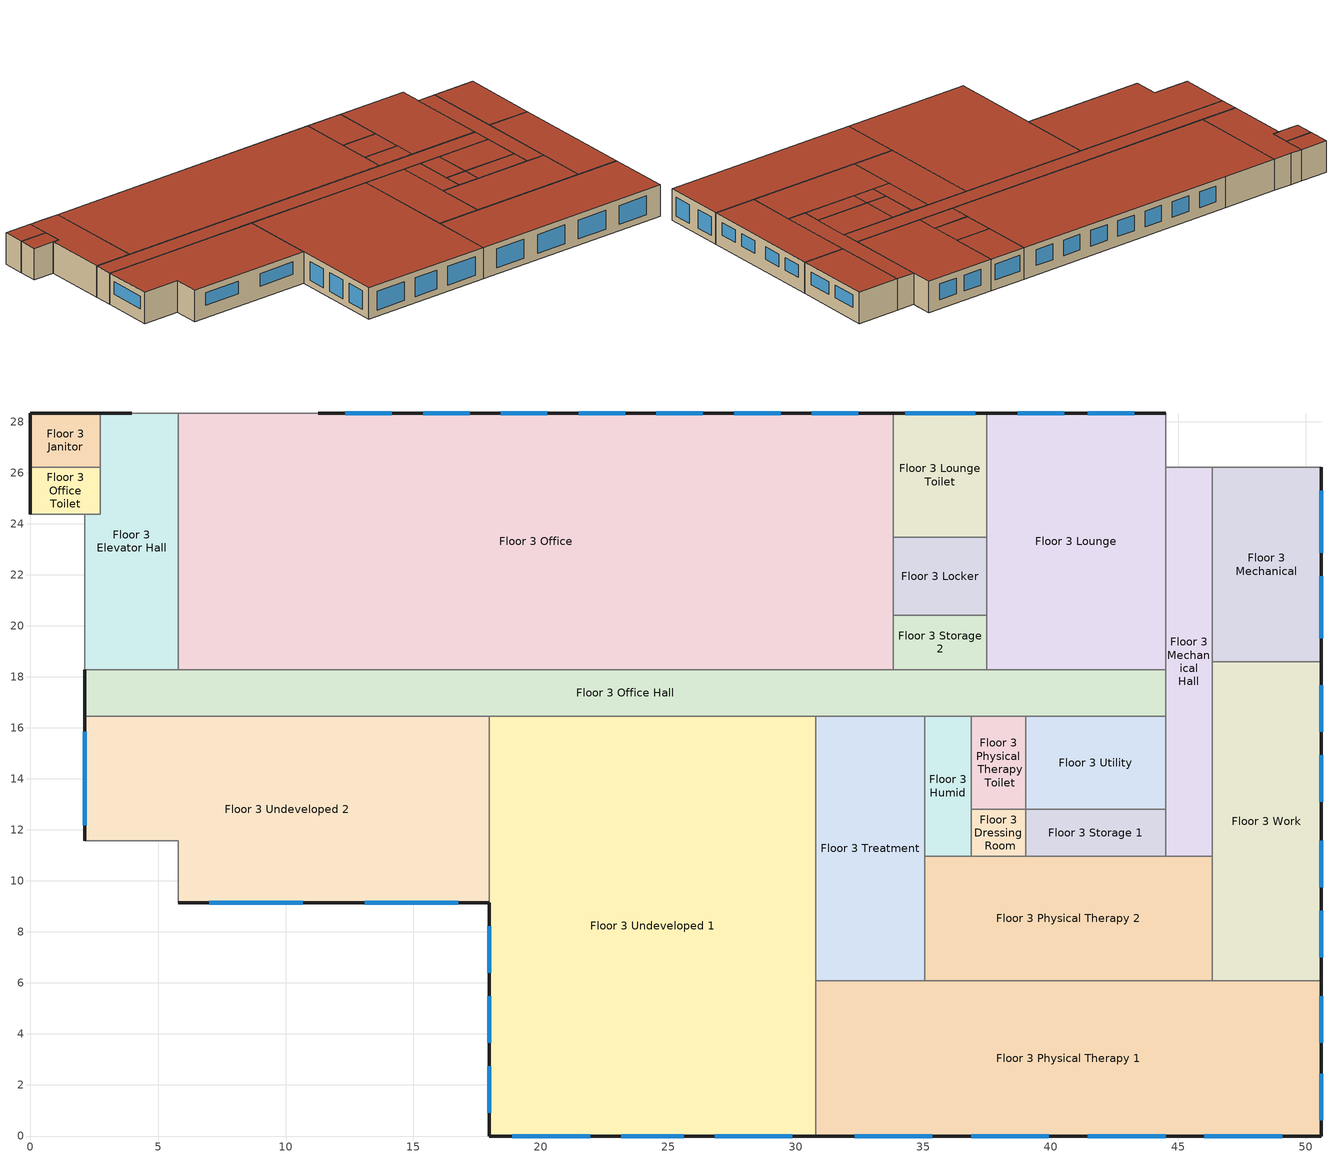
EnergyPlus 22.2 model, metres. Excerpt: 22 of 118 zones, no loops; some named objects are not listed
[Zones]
Floor 3 Janitor
 floor adiabatic (INT-FLOOR-TOPSIDE): 2.74,28.35 2.74,26.21 0,26.21 0,28.35 z6.1
 wall outside (Steel Frame Non-res Ext Wall): 2.74,28.35 0,28.35 0,26.21 z6.1:9.14
 wall adiabatic (int-walls): 0,26.21 2.74,26.21 2.74,28.35 z6.1:9.14
 roof outside (IEAD Non-res Roof): 2.74,26.21 2.74,28.35 0,28.35 0,26.21 z9.14
Floor 3 Mechanical
 floor adiabatic (INT-FLOOR-TOPSIDE): 50.6,26.21 50.6,18.59 46.33,18.59 46.33,26.21 z6.1
 wall outside (Steel Frame Non-res Ext Wall): 50.6,18.59 50.6,26.21 z6.1:9.14
 wall adiabatic (int-walls): 46.33,26.21 46.33,18.59 50.6,18.59 z6.1:9.14
 wall to NE Stair (int-walls): 50.6,26.21 46.33,26.21 z6.1:9.14
 window (Window Non-res Fixed): 50.6,19.51 50.6,21.95 / 50.6,22.86 50.6,25.3 z7.32:8.53
 roof outside (IEAD Non-res Roof): 50.6,18.59 50.6,26.21 46.33,26.21 46.33,18.59 z9.14
Floor 3 Undeveloped 2
 floor adiabatic (INT-FLOOR-TOPSIDE): 17.98,16.46 17.98,9.14 5.79,9.14 5.79,11.58 2.13,11.58 2.13,16.46 z6.1
 wall outside (Steel Frame Non-res Ext Wall): 5.79,9.14 17.98,9.14 / 2.13,16.46 2.13,11.58 z6.1:9.14
 wall adiabatic (int-walls): 17.98,9.14 17.98,16.46 2.13,16.46 z6.1:9.14
 wall to SW Stair (int-walls): 2.13,11.58 5.79,11.58 5.79,9.14 z6.1:9.14
 window (Window Non-res Fixed): 2.13,15.85 2.13,12.19 / 7.01,9.14 10.67,9.14 / 13.11,9.14 16.76,9.14 z7.32:8.53
 roof outside (IEAD Non-res Roof): 2.13,16.46 2.13,11.58 5.79,11.58 5.79,9.14 17.98,9.14 17.98,16.46 z9.14
Floor 3 Storage 2
 floor adiabatic (INT-FLOOR-TOPSIDE): 33.83,18.29 33.83,20.42 37.49,20.42 37.49,18.29 z6.1
 wall adiabatic (int-walls): 37.49,20.42 33.83,20.42 33.83,18.29 37.49,18.29 37.49,20.42 z6.1:9.14
 roof outside (IEAD Non-res Roof): 33.83,20.42 33.83,18.29 37.49,18.29 37.49,20.42 z9.14
Floor 3 Utility
 floor adiabatic (INT-FLOOR-TOPSIDE): 44.5,16.46 44.5,12.8 39.01,12.8 39.01,16.46 z6.1
 wall adiabatic (int-walls): 39.01,16.46 39.01,12.8 44.5,12.8 44.5,16.46 39.01,16.46 z6.1:9.14
 roof outside (IEAD Non-res Roof): 44.5,12.8 44.5,16.46 39.01,16.46 39.01,12.8 z9.14
Floor 3 Office
 floor adiabatic (INT-FLOOR-TOPSIDE): 5.79,18.29 5.79,28.35 33.83,28.35 33.83,18.29 z6.1
 wall outside (Steel Frame Non-res Ext Wall): 33.83,28.35 11.28,28.35 z6.1:9.14
 wall adiabatic (int-walls): 5.79,28.35 5.79,18.29 33.83,18.29 33.83,28.35 z6.1:9.14
 wall to NW Stair (int-walls): 11.28,28.35 5.79,28.35 z6.1:9.14
 window (Window Non-res Fixed): 26.37,28.35 24.54,28.35 / 17.22,28.35 15.39,28.35 / 14.17,28.35 12.34,28.35 / 29.41,28.35 27.58,28.35 / 32.46,28.35 30.63,28.35 / 20.27,28.35 18.44,28.35 / 23.32,28.35 21.49,28.35 z7.01:8.53
 roof outside (IEAD Non-res Roof): 5.79,28.35 5.79,18.29 33.83,18.29 33.83,28.35 z9.14
Floor 3 Mechanical Hall
 floor adiabatic (INT-FLOOR-TOPSIDE): 46.33,10.97 44.5,10.97 44.5,26.21 46.33,26.21 z6.1
 wall adiabatic (int-walls): 44.5,26.21 44.5,10.97 46.33,10.97 46.33,26.21 z6.1:9.14
 wall to NE Stair (int-walls): 46.33,26.21 44.5,26.21 z6.1:9.14
 roof outside (IEAD Non-res Roof): 46.33,10.97 46.33,26.21 44.5,26.21 44.5,10.97 z9.14
Floor 3 Undeveloped 1
 floor adiabatic (INT-FLOOR-TOPSIDE): 17.98,0 17.98,16.46 30.78,16.46 30.78,0 z6.1
 wall outside (Steel Frame Non-res Ext Wall): 17.98,9.14 17.98,0 30.78,0 z6.1:9.14
 wall adiabatic (int-walls): 30.78,0 30.78,16.46 17.98,16.46 17.98,9.14 z6.1:9.14
 window (Window Non-res Fixed): 17.98,5.49 17.98,3.66 / 23.16,0 25.6,0 / 18.9,0 21.95,0 / 17.98,8.23 17.98,6.4 / 26.82,0 29.87,0 / 17.98,2.74 17.98,0.91 z6.71:8.53
 roof outside (IEAD Non-res Roof): 30.78,0 30.78,16.46 17.98,16.46 17.98,0 z9.14
Floor 3 Elevator Hall
 floor adiabatic (INT-FLOOR-TOPSIDE): 2.74,28.35 5.79,28.35 5.79,18.29 2.13,18.29 2.13,24.38 2.74,24.38 z6.1
 wall outside (Steel Frame Non-res Ext Wall): 3.96,28.35 2.74,28.35 z6.1:9.14
 wall to NW Stair (int-walls): 5.79,28.35 3.96,28.35 z6.1:9.14
 wall adiabatic (int-walls): 2.13,18.29 5.79,18.29 5.79,28.35 / 2.74,28.35 2.74,24.38 2.13,24.38 z6.1:9.14
 wall to NW Elevator (int-walls): 2.13,24.38 2.13,18.29 z6.1:9.14
 roof outside (IEAD Non-res Roof): 2.74,28.35 2.74,24.38 2.13,24.38 2.13,18.29 5.79,18.29 5.79,28.35 z9.14
Floor 3 Lounge Toilet
 floor adiabatic (INT-FLOOR-TOPSIDE): 37.49,28.35 37.49,23.47 33.83,23.47 33.83,28.35 z6.1
 wall outside (Steel Frame Non-res Ext Wall): 37.49,28.35 33.83,28.35 z6.1:9.14
 wall adiabatic (int-walls): 33.83,28.35 33.83,23.47 37.49,23.47 37.49,28.35 z6.1:9.14
 window (Window Non-res Fixed): 37.03,28.35 34.29,28.35 z7.01:8.53
 roof outside (IEAD Non-res Roof): 37.49,23.47 37.49,28.35 33.83,28.35 33.83,23.47 z9.14
Floor 3 Physical Therapy 2
 floor adiabatic (INT-FLOOR-TOPSIDE): 35.05,6.1 35.05,10.97 46.33,10.97 46.33,6.1 z6.1
 wall adiabatic (int-walls): 46.33,6.1 46.33,10.97 35.05,10.97 35.05,6.1 46.33,6.1 z6.1:9.14
 roof outside (IEAD Non-res Roof): 35.05,6.1 46.33,6.1 46.33,10.97 35.05,10.97 z9.14
Floor 3 Storage 1
 floor adiabatic (INT-FLOOR-TOPSIDE): 39.01,10.97 39.01,12.8 44.5,12.8 44.5,10.97 z6.1
 wall adiabatic (int-walls): 44.5,10.97 44.5,12.8 39.01,12.8 39.01,10.97 44.5,10.97 z6.1:9.14
 roof outside (IEAD Non-res Roof): 39.01,12.8 39.01,10.97 44.5,10.97 44.5,12.8 z9.14
Floor 3 Dressing Room
 floor adiabatic (INT-FLOOR-TOPSIDE): 36.88,12.8 39.01,12.8 39.01,10.97 36.88,10.97 z6.1
 wall adiabatic (int-walls): 36.88,10.97 39.01,10.97 39.01,12.8 36.88,12.8 36.88,10.97 z6.1:9.14
 roof outside (IEAD Non-res Roof): 39.01,12.8 36.88,12.8 36.88,10.97 39.01,10.97 z9.14
Floor 3 Office Hall
 floor adiabatic (INT-FLOOR-TOPSIDE): 2.13,18.29 44.5,18.29 44.5,16.46 2.13,16.46 z6.1
 wall outside (Steel Frame Non-res Ext Wall): 2.13,18.29 2.13,16.46 z6.1:9.14
 wall adiabatic (int-walls): 2.13,16.46 44.5,16.46 44.5,18.29 2.13,18.29 z6.1:9.14
 roof outside (IEAD Non-res Roof): 44.5,16.46 44.5,18.29 2.13,18.29 2.13,16.46 z9.14
Floor 3 Treatment
 floor adiabatic (INT-FLOOR-TOPSIDE): 35.05,16.46 35.05,6.1 30.78,6.1 30.78,16.46 z6.1
 wall adiabatic (int-walls): 30.78,16.46 30.78,6.1 35.05,6.1 35.05,10.97 35.05,16.46 30.78,16.46 z6.1:9.14
 roof outside (IEAD Non-res Roof): 30.78,6.1 35.05,6.1 35.05,16.46 30.78,16.46 z9.14
Floor 3 Physical Therapy Toilet
 floor adiabatic (INT-FLOOR-TOPSIDE): 39.01,12.8 36.88,12.8 36.88,16.46 39.01,16.46 z6.1
 wall adiabatic (int-walls): 39.01,12.8 39.01,16.46 36.88,16.46 36.88,12.8 39.01,12.8 z6.1:9.14
 roof outside (IEAD Non-res Roof): 36.88,12.8 39.01,12.8 39.01,16.46 36.88,16.46 z9.14
Floor 3 Lounge
 floor adiabatic (INT-FLOOR-TOPSIDE): 37.49,28.35 44.5,28.35 44.5,18.29 37.49,18.29 z6.1
 wall outside (Steel Frame Non-res Ext Wall): 44.5,28.35 37.49,28.35 z6.1:9.14
 wall adiabatic (int-walls): 37.49,28.35 37.49,18.29 44.5,18.29 44.5,26.21 z6.1:9.14
 wall to NE Stair (int-walls): 44.5,26.21 44.5,28.35 z6.1:9.14
 window (Window Non-res Fixed): 43.28,28.35 41.45,28.35 / 40.54,28.35 38.71,28.35 z7.01:8.53
 roof outside (IEAD Non-res Roof): 44.5,28.35 37.49,28.35 37.49,18.29 44.5,18.29 z9.14
Floor 3 Office Toilet
 floor adiabatic (INT-FLOOR-TOPSIDE): 0,26.21 2.74,26.21 2.74,24.38 0,24.38 z6.1
 wall outside (Steel Frame Non-res Ext Wall): 0,26.21 0,24.38 z6.1:9.14
 wall adiabatic (int-walls): 2.13,24.38 2.74,24.38 2.74,26.21 0,26.21 z6.1:9.14
 wall to NW Elevator (int-walls): 0,24.38 2.13,24.38 z6.1:9.14
 roof outside (IEAD Non-res Roof): 2.74,26.21 0,26.21 0,24.38 2.74,24.38 z9.14
Floor 3 Humid
 floor adiabatic (INT-FLOOR-TOPSIDE): 35.05,16.46 36.88,16.46 36.88,10.97 35.05,10.97 z6.1
 wall adiabatic (int-walls): 35.05,16.46 35.05,10.97 36.88,10.97 36.88,16.46 35.05,16.46 z6.1:9.14
 roof outside (IEAD Non-res Roof): 36.88,16.46 35.05,16.46 35.05,10.97 36.88,10.97 z9.14
Floor 3 Work
 floor adiabatic (INT-FLOOR-TOPSIDE): 50.6,18.59 50.6,6.1 46.33,6.1 46.33,18.59 z6.1
 wall outside (Steel Frame Non-res Ext Wall): 50.6,6.1 50.6,18.59 z6.1:9.14
 wall adiabatic (int-walls): 50.6,18.59 46.33,18.59 46.33,6.1 50.6,6.1 z6.1:9.14
 window (Window Non-res Fixed): 50.6,15.85 50.6,17.68 / 50.6,13.11 50.6,14.94 / 50.6,9.75 50.6,11.58 / 50.6,7.01 50.6,8.84 z7.32:8.53
 roof outside (IEAD Non-res Roof): 46.33,6.1 50.6,6.1 50.6,18.59 46.33,18.59 z9.14
Floor 3 Physical Therapy 1
 floor adiabatic (INT-FLOOR-TOPSIDE): 50.6,0 30.78,0 30.78,6.1 50.6,6.1 z6.1
 wall outside (Steel Frame Non-res Ext Wall): 30.78,0 50.6,0 50.6,6.1 z6.1:9.14
 wall adiabatic (int-walls): 50.6,6.1 30.78,6.1 30.78,0 z6.1:9.14
 window (Window Non-res Fixed): 36.88,0 39.93,0 / 32.31,0 35.36,0 / 50.6,0.61 50.6,2.44 / 46.02,0 49.07,0 / 41.45,0 44.5,0 / 50.6,3.66 50.6,5.49 z6.71:8.53
 roof outside (IEAD Non-res Roof): 30.78,6.1 30.78,0 50.6,0 50.6,6.1 z9.14
Floor 3 Locker
 floor adiabatic (INT-FLOOR-TOPSIDE): 37.49,23.47 37.49,20.42 33.83,20.42 33.83,23.47 z6.1
 wall adiabatic (int-walls): 33.83,23.47 33.83,20.42 37.49,20.42 37.49,23.47 33.83,23.47 z6.1:9.14
 roof outside (IEAD Non-res Roof): 37.49,20.42 37.49,23.47 33.83,23.47 33.83,20.42 z9.14
[Building]
Ref Bldg OutPatient New2004_v1.3_5.0: Loads convergence tolerance value=0.04; Maximum number of warmup days=25; Minimum number of warmup days=6; North axis=0; Solar distribution=FullInteriorAndExterior; Temperature convergence tolerance value=0.2; Terrain=City
[Site:GroundTemperature:BuildingSurface]
19.527, 19.502, 19.536, 19.598, 20.002, 21.64, 22.225, 22.375, 21.449, 20.121, 19.802, 19.633
[Site:Location]
USA IL-CHICAGO-OHARE: Elevation=190; Latitude=41.77; Longitude=-87.75; Time zone=-6
[Site:WaterMainsTemperature]
Annual average outdoor air temperature=9.69; Calculation method=Correlation; Maximum difference in monthly average outdoor air temperatures=28.1
[SizingPeriod:DesignDay] Barometric pressure=99063; Day of month=21; Daylight saving time indicator=No; Humidity condition type=WetBulb; Rain indicator=No; Snow indicator=No; Solar model indicator=ASHRAEClearSky
Name | Daily dry bulb temperature range | Day type | Maximum dry bulb temperature | Month | Sky clearness | Wetbulb or dewpoint at maximum dry bulb | Wind direction | Wind speed
CHICAGO Ann Clg .4% Condns WB=>MDB | 10.7 | SummerDesignDay | 31.2 | 7 | 1 | 25.5 | 230 | 5.3
CHICAGO Ann Htg 99.6% Condns DB | 0 | WinterDesignDay | -20.6 | 1 | 0 | -20.6 | 270 | 4.9
[Construction]
IEAD Non-res Roof: Roof Membrane, IEAD NonRes Roof Insulation, Metal Decking
INT-FLOOR-TOPSIDE: MAT-CC05 4 HW CONCRETE, CP02 CARPET PAD
InteriorFurnishings: Std Wood 6inch
Steel Frame Non-res Ext Wall: Wood Siding, Steel Frame NonRes Wall Insulation, 1/2IN Gypsum
Window Non-res Fixed: NonRes Fixed Assembly Window
int-walls: 1/2IN Gypsum, 1/2IN Gypsum
[Material] Thermal absorptance=0.9
Name | Conductivity | Density | Roughness | Solar absorptance | Specific heat | Thickness | Visible absorptance
1/2IN Gypsum | 0.16 | 784.9 | Smooth | 0.92 | 830 | 0.0127 | 0.92
IEAD NonRes Roof Insulation | 0.049 | 265 | MediumRough | 0.7 | 836.8 | 0.127339 | 0.7
MAT-CC05 4 HW CONCRETE | 1.311 | 2240 | Rough | 0.7 | 836.8 | 0.1016 | 0.7
Metal Decking | 45.006 | 7680 | MediumSmooth | 0.7 | 418.4 | 0.0015 | 0.3
Roof Membrane | 0.16 | 1121.29 | VeryRough | 0.7 | 1460 | 0.0095 | 0.7
Std Wood 6inch | 0.12 | 540 | MediumSmooth | 0.7 | 1210 | 0.15 | 0.7
Steel Frame NonRes Wall Insulation | 0.049 | 265 | MediumRough | 0.7 | 836.8 | 0.0870565 | 0.7
Wood Siding | 0.11 | 544.62 | MediumSmooth | 0.78 | 1210 | 0.01 | 0.78
[Material:NoMass]
CP02 CARPET PAD: Roughness=VeryRough; Solar absorptance=0.7; Thermal absorptance=0.9; Thermal resistance=0.2165; Visible absorptance=0.8
[WindowMaterial:SimpleGlazingSystem]
NonRes Fixed Assembly Window: Solar heat gain coefficient=0.39; U factor=3.23646
[ElectricEquipment] Fraction latent=0
Name | Design level calculation method | End use subcategory | Fraction lost | Fraction radiant | Schedule | Watts per zone floor area | Zone or zonelist or space or spacelist | Design level
Floor 3 Dressing Room_PlugMisc_Equip | Watts/Area | General | 0 | 0.5 | BLDG_EQUIP_SCH | 11.84 | Floor 3 Dressing Room
Floor 3 Elevator Hall_PlugMisc_Equip | Watts/Area | General | 0 | 0.5 | BLDG_EQUIP_SCH | 4.31 | Floor 3 Elevator Hall
Floor 3 Humid_PlugMisc_Equip | Watts/Area | General | 0 | 0.5 | BLDG_EQUIP_SCH | 11.84 | Floor 3 Humid
Floor 3 Locker_PlugMisc_Equip | Watts/Area | General | 0 | 0.5 | BLDG_EQUIP_SCH | 32.29 | Floor 3 Locker
Floor 3 Lounge Toilet_PlugMisc_Equip | Watts/Area | General | 0.7 | 0.3 | BLDG_EQUIP_SCH | 4.31 | Floor 3 Lounge Toilet
Floor 3 Lounge Toilet_ZoneExhaustFans | EquipmentLevel | Zone Exhaust Fans | 1 | 0 | AHU-2_Fan_Sch |  | Floor 3 Lounge Toilet | 55.8506
Floor 3 Lounge_PlugMisc_Equip | Watts/Area | General | 0 | 0.5 | BLDG_EQUIP_SCH | 32.29 | Floor 3 Lounge
Floor 3 Mechanical Hall_PlugMisc_Equip | Watts/Area | General | 0 | 0.5 | BLDG_EQUIP_SCH | 4.31 | Floor 3 Mechanical Hall
Floor 3 Mechanical_PlugMisc_Equip | Watts/Area | General | 0.7 | 0.3 | BLDG_EQUIP_SCH | 53.82 | Floor 3 Mechanical
Floor 3 Office Hall_PlugMisc_Equip | Watts/Area | General | 0 | 0.5 | BLDG_EQUIP_SCH | 4.31 | Floor 3 Office Hall
Floor 3 Office Toilet_PlugMisc_Equip | Watts/Area | General | 0.7 | 0.3 | BLDG_EQUIP_SCH | 4.31 | Floor 3 Office Toilet
Floor 3 Office Toilet_ZoneExhaustFans | EquipmentLevel | Zone Exhaust Fans | 1 | 0 | AHU-2_Fan_Sch |  | Floor 3 Office Toilet | 15.7101
Floor 3 Office_PlugMisc_Equip | Watts/Area | General | 0 | 0.5 | BLDG_EQUIP_SCH | 11.84 | Floor 3 Office
Floor 3 Physical Therapy 1_PlugMisc_Equip | Watts/Area | General | 0 | 0.5 | BLDG_EQUIP_SCH | 16.15 | Floor 3 Physical Therapy 1
Floor 3 Physical Therapy 2_PlugMisc_Equip | Watts/Area | General | 0 | 0.5 | BLDG_EQUIP_SCH | 16.15 | Floor 3 Physical Therapy 2
Floor 3 Physical Therapy Toilet_PlugMisc_Equip | Watts/Area | General | 0.7 | 0.3 | BLDG_EQUIP_SCH | 4.31 | Floor 3 Physical Therapy Toilet
Floor 3 Physical Therapy Toilet_ZoneExhaustFans | EquipmentLevel | Zone Exhaust Fans | 1 | 0 | AHU-2_Fan_Sch |  | Floor 3 Physical Therapy Toilet | 24.4342
Floor 3 Treatment_PlugMisc_Equip | Watts/Area | General | 0 | 0.5 | BLDG_EQUIP_SCH | 11.84 | Floor 3 Treatment
Floor 3 Utility_PlugMisc_Equip | Watts/Area | General | 0.7 | 0.3 | BLDG_EQUIP_SCH | 1.08 | Floor 3 Utility
Floor 3 Work_PlugMisc_Equip | Watts/Area | General | 0 | 0.5 | BLDG_EQUIP_SCH | 11.84 | Floor 3 Work
[Exterior:Lights]
Exterior Facade Lighting: Control option=AstronomicalClock; Design level=14095; End use subcategory=Exterior Facade Lighting; Schedule=ALWAYS_ON
[InternalMass] Construction=InteriorFurnishings
Name | Zone or zonelist | Surface area
Floor 3 Dressing Room Internal Mass | Floor 3 Dressing Room | 7.8039
Floor 3 Elevator Hall Internal Mass | Floor 3 Elevator Hall | 68.7482
Floor 3 Humid Internal Mass | Floor 3 Humid | 20.0671
Floor 3 Janitor Internal Mass | Floor 3 Janitor | 11.7058
Floor 3 Locker Internal Mass | Floor 3 Locker | 22.2967
Floor 3 Lounge Internal Mass | Floor 3 Lounge | 141.0268
Floor 3 Lounge Toilet Internal Mass | Floor 3 Lounge Toilet | 35.6748
Floor 3 Mechanical Hall Internal Mass | Floor 3 Mechanical Hall | 55.7418
Floor 3 Mechanical Internal Mass | Floor 3 Mechanical | 65.0321
Floor 3 Office Hall Internal Mass | Floor 3 Office Hall | 154.9623
Floor 3 Office Internal Mass | Floor 3 Office | 564.1073
Floor 3 Office Toilet Internal Mass | Floor 3 Office Toilet | 10.0335
Floor 3 Physical Therapy 1 Internal Mass | Floor 3 Physical Therapy 1 | 241.5479
Floor 3 Physical Therapy 2 Internal Mass | Floor 3 Physical Therapy 2 | 109.9972
Floor 3 Physical Therapy Toilet Internal Mass | Floor 3 Physical Therapy Toilet | 15.6077
Floor 3 Storage 1 Internal Mass | Floor 3 Storage 1 | 20.0671
Floor 3 Storage 2 Internal Mass | Floor 3 Storage 2 | 15.6077
Floor 3 Treatment Internal Mass | Floor 3 Treatment | 88.4437
Floor 3 Undeveloped 1 Internal Mass | Floor 3 Undeveloped 1 | 421.4082
Floor 3 Undeveloped 2 Internal Mass | Floor 3 Undeveloped 2 | 214.0486
Floor 3 Utility Internal Mass | Floor 3 Utility | 40.1341
Floor 3 Work Internal Mass | Floor 3 Work | 106.6527
[Lights] Design level calculation method=Watts/Area; End use subcategory=General; Fraction radiant=0.7; Fraction replaceable=1; Fraction visible=0.2; Return air fraction=0; Return air fraction calculated from plenum temperature=No; Schedule=BLDG_LIGHT_SCH
Name | Watts per zone floor area | Zone or zonelist or space or spacelist
Floor 3 Dressing Room_Lights | 11.84 | Floor 3 Dressing Room
Floor 3 Elevator Hall_Lights | 10.76 | Floor 3 Elevator Hall
Floor 3 Humid_Lights | 11.84 | Floor 3 Humid
Floor 3 Janitor_Lights | 9.69 | Floor 3 Janitor
Floor 3 Locker_Lights | 8.61 | Floor 3 Locker
Floor 3 Lounge Toilet_Lights | 9.69 | Floor 3 Lounge Toilet
Floor 3 Lounge_Lights | 8.61 | Floor 3 Lounge
Floor 3 Mechanical Hall_Lights | 10.76 | Floor 3 Mechanical Hall
Floor 3 Mechanical_Lights | 9.69 | Floor 3 Mechanical
Floor 3 Office Hall_Lights | 10.76 | Floor 3 Office Hall
Floor 3 Office Toilet_Lights | 9.69 | Floor 3 Office Toilet
Floor 3 Office_Lights | 11.84 | Floor 3 Office
Floor 3 Physical Therapy 1_Lights | 9.69 | Floor 3 Physical Therapy 1
Floor 3 Physical Therapy 2_Lights | 9.69 | Floor 3 Physical Therapy 2
Floor 3 Physical Therapy Toilet_Lights | 9.69 | Floor 3 Physical Therapy Toilet
Floor 3 Storage 1_Lights | 9.69 | Floor 3 Storage 1
Floor 3 Storage 2_Lights | 9.69 | Floor 3 Storage 2
Floor 3 Treatment_Lights | 16.15 | Floor 3 Treatment
Floor 3 Utility_Lights | 9.69 | Floor 3 Utility
Floor 3 Work_Lights | 11.84 | Floor 3 Work
[People] Activity level schedule=ACTIVITY_SCH; Air velocity schedule=AIR_VELO_SCH; Clothing insulation calculation method=ClothingInsulationSchedule; Clothing insulation schedule=CLOTHING_SCH; Enable ashrae 55 comfort warnings=No; Fraction radiant=0.3; Mean radiant temperature calculation type=ZoneAveraged; Number of people calculation method=Area/Person; Number of people schedule=BLDG_OCC_SCH; Sensible heat fraction=Autocalculate; Thermal comfort model 1 type=Fanger; Work efficiency schedule=WORK_EFF_SCH
Name | Floor area per person | Zone or zonelist or space or spacelist
Floor 3 Dressing Room People | 20 | Floor 3 Dressing Room
Floor 3 Humid People | 20 | Floor 3 Humid
Floor 3 Locker People | 6.67 | Floor 3 Locker
Floor 3 Lounge People | 6.67 | Floor 3 Lounge
Floor 3 Office People | 20 | Floor 3 Office
Floor 3 Physical Therapy 1 People | 5 | Floor 3 Physical Therapy 1
Floor 3 Physical Therapy 2 People | 5 | Floor 3 Physical Therapy 2
Floor 3 Treatment People | 5 | Floor 3 Treatment
Floor 3 Work People | 20 | Floor 3 Work
[Zone] Floor area=Autocalculate; Multiplier=1; Part of total floor area=Yes; Type=1
Floor 3 Dressing Room; Floor 3 Elevator Hall; Floor 3 Humid; Floor 3 Janitor; Floor 3 Locker; Floor 3 Lounge; Floor 3 Lounge Toilet; Floor 3 Mechanical; Floor 3 Mechanical Hall; Floor 3 Office; Floor 3 Office Hall; Floor 3 Office Toilet; Floor 3 Physical Therapy 1; Floor 3 Physical Therapy 2; Floor 3 Physical Therapy Toilet; Floor 3 Storage 1; Floor 3 Storage 2; Floor 3 Treatment; Floor 3 Undeveloped 1; Floor 3 Undeveloped 2; Floor 3 Utility; Floor 3 Work
[ZoneInfiltration:DesignFlowRate] Constant term coefficient=1; Design flow rate calculation method=Flow/ExteriorWallArea; Flow rate per exterior surface area=0.000302; Schedule=INFIL_SCH; Temperature term coefficient=0; Velocity squared term coefficient=0; Velocity term coefficient=0
Name | Zone or zonelist or space or spacelist
Floor 3 Elevator Hall_Infiltration | Floor 3 Elevator Hall
Floor 3 Janitor_Infiltration | Floor 3 Janitor
Floor 3 Lounge Toilet_Infiltration | Floor 3 Lounge Toilet
Floor 3 Lounge_Infiltration | Floor 3 Lounge
Floor 3 Mechanical_Infiltration | Floor 3 Mechanical
Floor 3 Office Hall_Infiltration | Floor 3 Office Hall
Floor 3 Office Toilet_Infiltration | Floor 3 Office Toilet
Floor 3 Office_Infiltration | Floor 3 Office
Floor 3 Physical Therapy 1_Infiltration | Floor 3 Physical Therapy 1
Floor 3 Undeveloped 1_Infiltration | Floor 3 Undeveloped 1
Floor 3 Undeveloped 2_Infiltration | Floor 3 Undeveloped 2
Floor 3 Work_Infiltration | Floor 3 Work
[ZoneMixing] Delta temperature=0; Schedule=AHU-2_Fan_Sch
Name | Design flow rate calculation method | Flow rate per floor area | Source zone or space | Zone or space | Design flow rate
Floor 3 Janitor Transfer Air | Flow/Area | 0.00075 | Floor 3 Office Hall | Floor 3 Janitor
Floor 3 Lounge Toilet Transfer Air | Flow/Zone |  | Floor 3 Lounge | Floor 3 Lounge Toilet | 0.15102
Floor 3 Mechanical Transfer Air | Flow/Area | 0.00025 | Floor 3 Mechanical Hall | Floor 3 Mechanical
Floor 3 Office Toilet Transfer Air | Flow/Zone |  | Floor 3 Office | Floor 3 Office Toilet | 0.04248
Floor 3 Physical Therapy Toilet Transfer Air | Flow/Zone |  | Floor 3 Physical Therapy 1 | Floor 3 Physical Therapy Toilet | 0.06607
Floor 3 Storage 1 Transfer Air | Flow/Area | 0.00075 | Floor 3 Work | Floor 3 Storage 1
Floor 3 Storage 2 Transfer Air | Flow/Area | 0.00075 | Floor 3 Work | Floor 3 Storage 2
Floor 3 Utility Transfer Air | Flow/Area | 0.00075 | Floor 3 Work | Floor 3 Utility
NW Elevator Transfer Air | Flow/Area | 0.00025 | Floor 3 Elevator Hall | NW Elevator
[Schedule:Compact]
ACTIVITY_SCH: Through: 12/31, For: AllDays, Until: 24:00, 120
AHU-2_Fan_Sch: Through: 12/31, For: Weekdays Saturday, Until: 06:00, 0, Until: 18:00, 1, Until: 24:00, 0, For: SummerDesignDay WinterDesignDay, Until: 24:00, 1, For: AllOtherDays, Until: 24:00, 0
AIR_VELO_SCH: Through: 12/31, For: AllDays, Until: 24:00, 0.2
ALWAYS_ON: Through: 12/31, For: AllDays, Until: 24:00, 1
BLDG_EQUIP_SCH: Through: 12/31, For: Weekdays SummerDesignDay, Until: 04:00, 0.3, Until: 06:00, 0.5, Until: 18:00, 1, Until: 20:00, 0.5, Until: 24:00, 0.3, For: Saturday, Until: 07:00, 0.3, Until: 09:00, 0.5, Until: 15:00, 0.8, Until: 20:00, 0.5, Until: 24:00, 0.3, For: AllOtherDays, Until: 08:00, 0.3, Until: 17:00, 0.5, Until: 24:00, 0.3
BLDG_LIGHT_SCH: Through: 12/31, For: Weekdays SummerDesignDay, Until: 04:00, 0.1, Until: 06:00, 0.3, Until: 07:00, 0.6, Until: 18:00, 0.9, Until: 20:00, 0.6, Until: 22:00, 0.3, Until: 24:00, 0.1, For: Saturday, Until: 07:00, 0.1, Until: 09:00, 0.3, Until: 15:00, 0.4, Until: 20:00, 0.3, Until: 24:00, 0.1, For: AllOtherDays, Until: 08:00, 0.05, Until: 17:00, 0.1, Until: 24:00, 0.05
BLDG_OCC_SCH: Through: 12/31, For: Weekdays SummerDesignDay, Until: 04:00, 0.05, Until: 06:00, 0.2, Until: 07:00, 0.5, Until: 18:00, 0.9, Until: 20:00, 0.5, Until: 22:00, 0.2, Until: 24:00, 0.05, For: Saturday, Until: 07:00, 0.05, Until: 09:00, 0.2, Until: 15:00, 0.3, Until: 20:00, 0.2, Until: 24:00, 0.05, For: AllOtherDays, Until: 08:00, 0, Until: 17:00, 0.05, Until: 24:00, 0
CLOTHING_SCH: Through: 04/30, For: AllDays, Until: 24:00, 1, Through: 09/30, For: AllDays, Until: 24:00, 0.5, Through: 12/31, For: AllDays, Until: 24:00, 1
INFIL_SCH: Through: 12/31, For: SummerDesignDay WinterDesignDay, Until: 24:00, 1, For: AllOtherDays, Until: 24:00, 0.5
WORK_EFF_SCH: Through: 12/31, For: AllDays, Until: 24:00, 0
